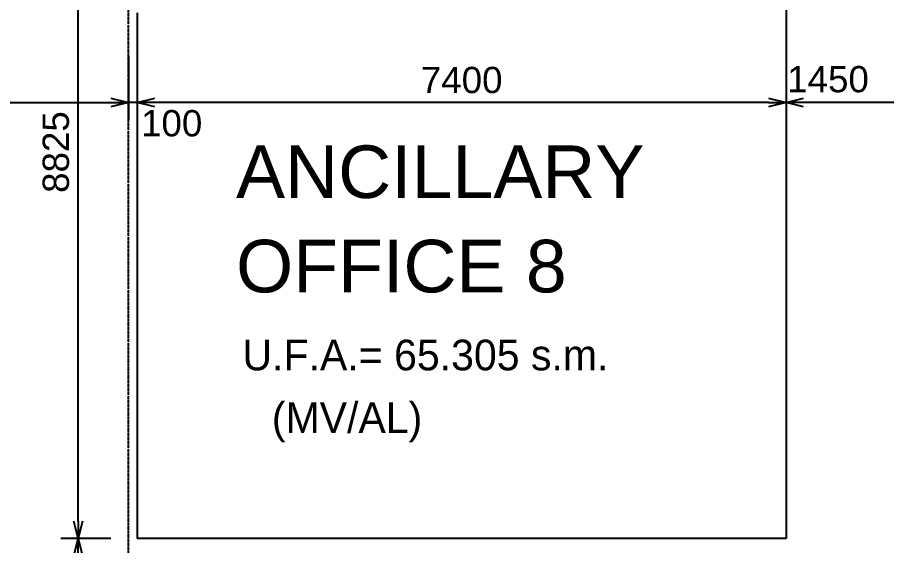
# Model space of a CAD drawing. Header units: millimetres. Extents: x 513 to 50196, y 336 to 55403.
# Drawn here: x 28040 to 37955, y 23692 to 29722 of the extents above; entities that cross this region are included whole.
import ezdxf

# ---------------------------------------------------------------- set-up
doc = ezdxf.new("R2010")
doc.units = ezdxf.units.MM
doc.linetypes.add('DASHDOT', pattern=[1, 0.5, -0.25, 0, -0.25])
doc.layers.get('0').update_dxf_attribs({"color": 8})
doc.layers.get('Defpoints').update_dxf_attribs({"color": 8})
for name, color, linetype in [('DLN020__', 8, 'DASHDOT'), ('DLN030', 8, 'Continuous'), ('DLN041_1', 8, 'Continuous'), ('DLN220__', 8, 'Continuous')]:
    doc.layers.add(name, color=color, linetype=linetype)
doc.styles.add('SWIS721LT450', font='swissl.ttf')
doc.styles.add('SWIS721LT750', font='swissl.ttf')
doc.dimstyles.new('INTDIM', dxfattribs={"dimscale": 200, "dimtxt": 2.25, "dimasz": 1.5, "dimexe": 1, "dimexo": 0, "dimgap": 1, "dimtad": 1, "dimdec": 0, "dimrnd": 1, "dimzin": 1, "dimdsep": 46, "dimtxsty": 'SWIS721LT450', "dimcen": 1, "dimclrd": 256, "dimclre": 256, "dimclrt": 256, "dimaunit": 1, "dimadec": 3, "dimazin": 0, "dimtfac": 1, "dimtdec": 0, "dimtix": 1, "dimtmove": 2, "dimatfit": 0, "dimfxl": 1, "dimtolj": 1, "dimtzin": 0, "dimarcsym": 0})

# ---------------------------------------------------------------- blocks, each defined once
blk = doc.blocks.new('DIMARR')
for p, q in [((-1, 0.25), (0, 0)), ((-1, 0), (0, 0)), ((0, 0), (-1, -0.25))]:
    blk.add_line(p, q)
blk = doc.blocks.new('*D248')
at = {"layer": 'Defpoints', "color": 0, "transparency": 16777216}
for p in [(21983.1, 29474.4), (29308.1, 29474.4), (29308.1, 28751.3)]:
    blk.add_point(p, dxfattribs=at)
at = {"layer": 'DLN030', "lineweight": -2, "transparency": 16777216}
for p, q in [((21983.1, 29274.4), (21983.1, 28551.3)), ((29308.1, 29274.4), (29308.1, 28551.3)), ((22183.1, 28751.3), (29108.1, 28751.3))]:
    blk.add_line(p, q, dxfattribs=at)
at = {"layer": 'DLN030', "lineweight": -2, "transparency": 16777216, "xscale": 200, "yscale": 200, "zscale": 200, "rotation": 180}
blk.add_blockref('DIMARR', (21983.1, 28751.3), dxfattribs=at)
at = {"layer": 'DLN030', "lineweight": -2, "transparency": 16777216, "xscale": 200, "yscale": 200, "zscale": 200}
blk.add_blockref('DIMARR', (29308.1, 28751.3), dxfattribs=at)
at = {"layer": 'DLN030', "transparency": 16777216, "insert": (25645.6, 29005.4), "char_height": 300, "attachment_point": 5, "style": 'SWIS721LT450'}
blk.add_mtext('\\A1;7325', dxfattribs=at)
blk = doc.blocks.new('*D249')
at = {"layer": 'Defpoints', "color": 0, "transparency": 16777216}
for p in [(36808.1, 29474.4), (38258.1, 29474.4), (36808.1, 28751.3)]:
    blk.add_point(p, dxfattribs=at)
at = {"layer": 'DLN030', "lineweight": -2, "transparency": 16777216}
for p, q in [((36808.1, 29274.4), (36808.1, 28551.3)), ((38258.1, 29274.4), (38258.1, 28551.3)), ((38058.1, 28751.3), (37008.1, 28751.3))]:
    blk.add_line(p, q, dxfattribs=at)
at = {"layer": 'DLN030', "lineweight": -2, "transparency": 16777216, "xscale": 200, "yscale": 200, "zscale": 200, "rotation": 180}
blk.add_blockref('DIMARR', (36808.1, 28751.3), dxfattribs=at)
at = {"layer": 'DLN030', "lineweight": -2, "transparency": 16777216, "xscale": 200, "yscale": 200, "zscale": 200}
blk.add_blockref('DIMARR', (38258.1, 28751.3), dxfattribs=at)
at = {"layer": 'DLN030', "transparency": 16777216, "insert": (37287.2, 29014.7), "char_height": 300, "attachment_point": 5, "style": 'SWIS721LT450'}
blk.add_mtext('\\A1;1450', dxfattribs=at)
blk = doc.blocks.new('*D253')
at = {"layer": 'Defpoints', "color": 0, "transparency": 16777216}
for p in [(28734.8, 32597.3), (29308.1, 32597.3), (29308.1, 23772.3)]:
    blk.add_point(p, dxfattribs=at)
at = {"layer": 'DLN030', "lineweight": -2, "transparency": 16777216}
for p, q in [((29108.1, 32597.3), (28534.8, 32597.3)), ((28734.8, 23972.3), (28734.8, 32397.3)), ((29108.1, 23772.3), (28534.8, 23772.3))]:
    blk.add_line(p, q, dxfattribs=at)
at = {"layer": 'DLN030', "lineweight": -2, "transparency": 16777216, "xscale": 200, "yscale": 200, "zscale": 200}
for p, rotation in [((28734.8, 32597.3), 90), ((28734.8, 23772.3), 270)]:
    blk.add_blockref('DIMARR', p, dxfattribs=dict(at, rotation=rotation))
at = {"layer": 'DLN030', "transparency": 16777216, "insert": (28480.6, 28184.8), "char_height": 300, "attachment_point": 5, "rotation": 90, "style": 'SWIS721LT450'}
blk.add_mtext('\\A1;8825', dxfattribs=at)
blk = doc.blocks.new('*D303')
at = {"layer": 'Defpoints', "color": 0, "transparency": 16777216}
for p in [(29408.1, 29474.4), (36808.1, 29474.4), (29408.1, 28751.3)]:
    blk.add_point(p, dxfattribs=at)
at = {"layer": 'DLN030', "lineweight": -2, "transparency": 16777216}
for p, q in [((29408.1, 29274.4), (29408.1, 28551.3)), ((36808.1, 29274.4), (36808.1, 28551.3)), ((36608.1, 28751.3), (29608.1, 28751.3))]:
    blk.add_line(p, q, dxfattribs=at)
at = {"layer": 'DLN030', "lineweight": -2, "transparency": 16777216, "xscale": 200, "yscale": 200, "zscale": 200, "rotation": 180}
blk.add_blockref('DIMARR', (29408.1, 28751.3), dxfattribs=at)
at = {"layer": 'DLN030', "lineweight": -2, "transparency": 16777216, "xscale": 200, "yscale": 200, "zscale": 200}
blk.add_blockref('DIMARR', (36808.1, 28751.3), dxfattribs=at)
at = {"layer": 'DLN030', "transparency": 16777216, "insert": (33108.1, 29005.4), "char_height": 300, "attachment_point": 5, "style": 'SWIS721LT450'}
blk.add_mtext('\\A1;7400', dxfattribs=at)
blk = doc.blocks.new('*D304')
at = {"layer": 'Defpoints', "color": 0, "transparency": 16777216}
for p in [(29308.1, 29474.4), (29408.1, 29474.4), (29308.1, 28751.3)]:
    blk.add_point(p, dxfattribs=at)
at = {"layer": 'DLN030', "lineweight": -2, "transparency": 16777216}
for p, q in [((29308.1, 29274.4), (29308.1, 28551.3)), ((29408.1, 29274.4), (29408.1, 28551.3)), ((29408.1, 28751.3), (29308.1, 28751.3))]:
    blk.add_line(p, q, dxfattribs=at)
at = {"layer": 'DLN030', "transparency": 16777216, "insert": (29800.5, 28512.1), "char_height": 300, "attachment_point": 5, "style": 'SWIS721LT450'}
blk.add_mtext('\\A1;100', dxfattribs=at)
blk = doc.blocks.new('*D342')
at = {"layer": 'Defpoints', "color": 0, "transparency": 16777216}
for p in [(29308.1, 23772.3), (28734.8, 22272.3), (29308.1, 22272.3)]:
    blk.add_point(p, dxfattribs=at)
at = {"layer": 'DLN030', "lineweight": -2, "transparency": 16777216}
for p, q in [((29108.1, 23772.3), (28534.8, 23772.3)), ((28734.8, 23572.3), (28734.8, 22472.3)), ((29108.1, 22272.3), (28534.8, 22272.3))]:
    blk.add_line(p, q, dxfattribs=at)
at = {"layer": 'DLN030', "lineweight": -2, "transparency": 16777216, "xscale": 200, "yscale": 200, "zscale": 200}
for p, rotation in [((28734.8, 23772.3), 90), ((28734.8, 22272.3), 270)]:
    blk.add_blockref('DIMARR', p, dxfattribs=dict(at, rotation=rotation))
at = {"layer": 'DLN030', "transparency": 16777216, "insert": (28480.6, 23022.3), "char_height": 300, "attachment_point": 5, "rotation": 90, "style": 'SWIS721LT450'}
blk.add_mtext('\\A1;1500', dxfattribs=at)

msp = doc.modelspace()

# ---------------------------------------------------------------- linework, layer by layer
at = {"layer": 'DLN020__'}
msp.add_line((29308.1, 4543.6), (29308.1, 51293.6), dxfattribs=at)
at = {"layer": 'DLN220__', "ltscale": 0.05}
for p, q in [((36808.1, 32597.3), (36808.1, 23772.3)), ((29408.1, 29772.3), (29408.1, 23772.3)), ((36808.1, 23772.3), (29408.1, 23772.3))]:
    msp.add_line(p, q, dxfattribs=at)

# ---------------------------------------------------------------- texts
at = {"layer": 'DLN041_1', "style": 'SWIS721LT750'}
for s, p in [('ANCILLARY', (30534.8, 27660)), ('OFFICE 8', (30534.8, 26583))]:
    msp.add_text(s, height=600, dxfattribs=at).set_placement(p)
at = {"layer": 'DLN041_1', "char_height": 350, "attachment_point": 7, "style": 'SWIS721LT750'}
for s, insert, width in [('{\\fUnivers|b0|i0|c0|p34;U.F.A.= 65.305 s.m.}', (30607.7, 25688.3), 7280.208), ('{\\fUnivers|b0|i0|c0|p34;(MV/AL)}', (30942.7, 24872.7), 9007.441)]:
    msp.add_mtext(s, dxfattribs=dict(at, insert=insert, width=width))

# ---------------------------------------------------------------- dimensions: what is measured, and where the dimension line sits
at = {"layer": 'DLN030'}
for base, p1, p2, angle, picture, middle in [((28734.8, 32597.3), (29308.1, 23772.3), (29308.1, 32597.3), 270, '*D253', (28480.6, 28184.8)), ((29308.1, 28751.3), (21983.1, 29474.4), (29308.1, 29474.4), 180, '*D248', (25645.6, 29005.4)), ((28734.8, 22272.3), (29308.1, 23772.3), (29308.1, 22272.3), 90, '*D342', (28480.6, 23022.3))]:
    dim = msp.add_linear_dim(base=base, p1=p1, p2=p2, angle=angle, dimstyle='INTDIM', override={"dimscale": 1, "dimtxt": 300, "dimasz": 200, "dimexe": 200, "dimexo": 200, "dimgap": 100, "dimrnd": 0, "dimzin": 0, "dimblk": 'DIMARR', "dimcen": 200, "dimclrt": 256}, dxfattribs=at)
    dim.commit()
    dim.dimension.update_dxf_attribs({"geometry": picture, "text_midpoint": middle})
for base, p1, p2, picture, middle in [((29308.1, 28751.3), (29408.1, 29474.4), (29308.1, 29474.4), '*D304', (29800.5, 28512.1)), ((36808.1, 28751.3), (38258.1, 29474.4), (36808.1, 29474.4), '*D249', (37287.2, 29014.7))]:
    dim = msp.add_linear_dim(base=base, p1=p1, p2=p2, dimstyle='INTDIM', override={"dimscale": 1, "dimtxt": 300, "dimasz": 200, "dimexe": 200, "dimexo": 200, "dimgap": 100, "dimrnd": 0, "dimzin": 0, "dimblk": 'DIMARR', "dimcen": 200, "dimclrt": 256}, dxfattribs=at)
    dim.commit()
    dim.dimension.update_dxf_attribs({"geometry": picture, "text_midpoint": middle, "dimtype": 160})
dim = msp.add_linear_dim(base=(29408.1, 28751.3), p1=(36808.1, 29474.4), p2=(29408.1, 29474.4), dimstyle='INTDIM', override={"dimscale": 1, "dimtxt": 300, "dimasz": 200, "dimexe": 200, "dimexo": 200, "dimgap": 100, "dimrnd": 0, "dimzin": 0, "dimblk": 'DIMARR', "dimcen": 200, "dimclrt": 256}, dxfattribs=at)
dim.commit()
dim.dimension.update_dxf_attribs({"geometry": '*D303', "text_midpoint": (33108.1, 29005.4)})

doc.saveas('drawing.dxf')
